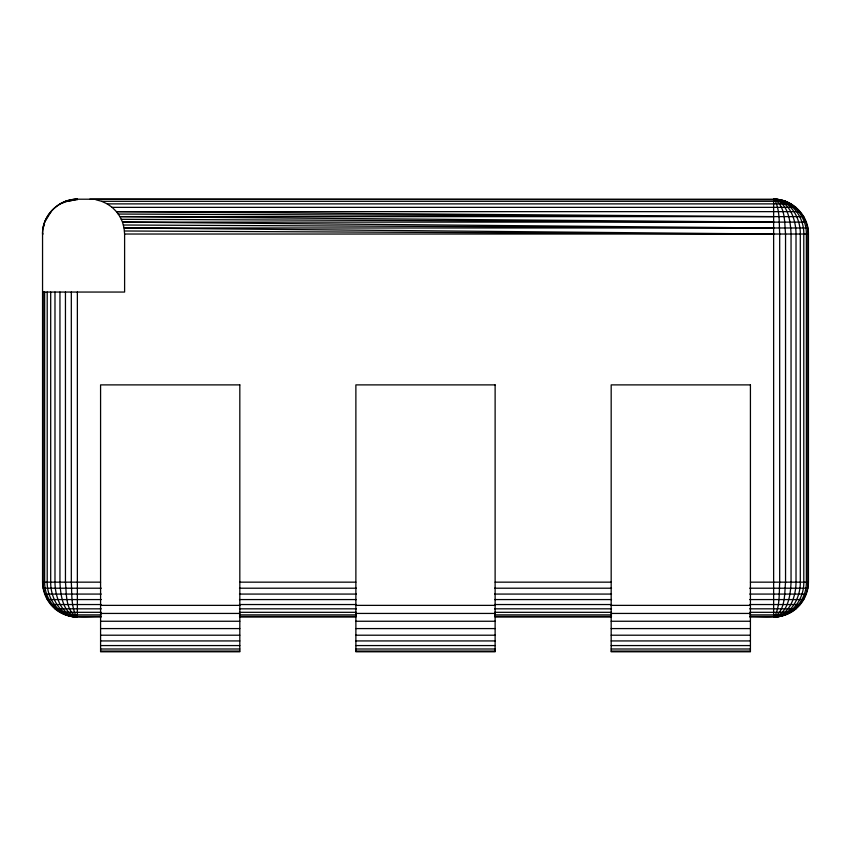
<?xml version="1.0" encoding="UTF-8"?>
<svg xmlns="http://www.w3.org/2000/svg" width="851" height="851" viewBox="0 0 851 851"><rect width="100%" height="100%" fill="white"/><g stroke="black" fill="none" stroke-linecap="round" stroke-linejoin="round"><path stroke-width="1.28" d="M749.763 616.975C765.187 616.571 783.282 620.039 796.015 608.827C803.759 602.242 808.376 592.328 808.45 582.158L808.45 234.025C808.769 215.409 792.249 198.889 773.633 199.208L77.367 199.208C58.772 198.879 42.135 215.399 42.55 234.025L42.55 582.158C42.624 592.328 47.241 602.242 54.985 608.827C67.718 620.039 85.813 616.571 101.237 616.975M77.367 199.74L77.367 199.208C58.825 199.187 42.231 215.377 42.55 234.025L43.082 234.025M44.529 224.462L43.082 227.983M51.103 211.644L44.646 222.122M76.313 199.74L77.367 199.208L71.686 199.74L59.953 203.878M773.633 616.975L774.687 616.443C780.037 606.04 779.037 593.551 779.686 582.158L779.686 234.025C779.037 222.632 780.037 210.144 774.687 199.74L773.633 199.208L773.633 616.975C792.164 617.262 808.269 600.572 807.918 582.158L807.918 234.025C808.269 215.611 792.164 198.921 773.633 199.208C785.707 204.974 784.409 222.568 785.547 234.025L785.547 582.158C784.409 593.626 785.707 611.22 773.633 616.975C791.919 617.156 806.737 599.976 806.354 582.158L806.354 234.025C806.737 216.218 791.919 199.028 773.633 199.208C788.377 202.378 790.494 221.505 791.047 234.025L791.047 582.158C790.494 594.679 788.377 613.805 773.633 616.975C791.504 616.901 804.195 598.998 803.791 582.158L803.791 234.025C804.195 217.196 791.504 199.283 773.633 199.208C789.919 200.74 796.004 220.015 796.015 234.025L796.015 582.158C796.004 596.168 789.919 615.443 773.633 616.975C790.877 616.39 800.61 597.689 800.302 582.158L800.302 234.025C800.61 218.494 790.877 199.794 773.633 199.208M71.59 200.528L73.473 199.74L71.314 199.74M68.24 201.315L77.367 199.208L75.345 199.559M67.048 201.315L77.367 199.208L74.771 199.559M89.791 199.208L779.686 199.74M65.453 201.315L66.176 201.315M95.833 199.74L101.705 201.315L785.547 201.315M101.705 201.315L107.205 203.878L791.047 203.878M107.205 203.878L112.172 207.357L796.015 207.357M800.302 211.644L116.459 211.644L112.172 207.357M803.791 216.622L119.938 216.622L116.459 211.644L773.633 216.622L118.31 214.058M806.354 222.122L122.512 222.122L119.938 216.622L773.633 222.122L121.342 219.313M807.918 227.983L124.076 227.983L122.512 222.122L773.633 227.983L123.416 225.015M124.469 230.993L773.633 234.025L124.076 227.983L124.608 234.025L808.45 234.025M42.55 292.053L124.608 292.053L124.608 234.025M42.55 582.158L100.578 582.158M239.822 582.158L355.878 582.158M495.122 582.158L611.178 582.158M750.422 582.158L808.45 582.158M43.082 588.211L101.28 588.211M239.471 588.211L356.409 588.211M494.591 588.211L611.529 588.211M749.72 588.211L807.918 588.211M44.646 594.072L101.28 594.072M239.471 594.072L356.409 594.072M494.591 594.072L611.529 594.072M749.72 594.072L806.354 594.072M47.209 599.572L101.28 599.572M239.471 599.572L356.409 599.572M494.591 599.572L611.529 599.572M749.72 599.572L803.791 599.572M50.698 604.54L101.28 604.54M239.471 604.54L356.409 604.54M494.591 604.54L611.529 604.54M749.72 604.54L800.302 604.54M100.578 605.369L239.822 605.369M355.878 605.369L495.122 605.369M611.178 605.369L750.422 605.369M54.985 608.827L101.28 608.827M239.471 608.827L356.409 608.827M494.591 608.827L611.529 608.827M749.72 608.827L796.015 608.827M59.953 612.316L101.28 612.316M239.471 612.316L356.409 612.316M494.591 612.316L611.529 612.316M749.72 612.316L791.047 612.316M100.578 613.433L239.822 613.433M355.878 613.433L495.122 613.433M611.178 613.433L750.422 613.433M65.453 614.879L101.28 614.879M239.471 614.879L356.409 614.879M494.591 614.879L611.529 614.879M749.72 614.879L785.547 614.879M71.314 616.443L101.28 616.443M239.471 616.443L356.409 616.443M494.591 616.443L611.529 616.443M749.72 616.443L779.686 616.443M239.822 616.975L355.878 616.975M495.122 616.975L611.178 616.975M100.578 621.251L239.822 621.251M355.878 621.251L495.122 621.251M611.178 621.251L750.422 621.251M100.578 628.581L239.822 628.581M355.878 628.581L495.122 628.581M611.178 628.581L750.422 628.581M100.578 635.208L239.822 635.208M355.878 635.208L495.122 635.208M611.178 635.208L750.422 635.208M100.578 640.931L239.822 640.931M355.878 640.931L495.122 640.931M611.178 640.931L750.422 640.931M100.578 645.569L239.822 645.569M355.878 645.569L495.122 645.569M611.178 645.569L750.422 645.569M100.578 648.994L239.822 648.994M355.878 648.994L495.122 648.994M611.178 648.994L750.422 648.994M100.578 651.079L239.822 651.079M355.878 651.079L495.122 651.079M611.178 651.079L750.422 651.079M77.367 292.053L77.367 616.975C58.836 617.262 42.731 600.572 43.082 582.158L43.082 292.053M71.314 292.053L71.314 582.158C71.963 593.551 70.963 606.04 76.313 616.443L77.367 616.975C59.081 617.156 44.263 599.976 44.646 582.158L44.646 292.053M65.453 292.053L65.453 582.158C66.591 593.626 65.293 611.22 77.367 616.975C59.496 616.901 46.805 598.998 47.209 582.158L47.209 292.053M59.953 292.053L59.953 582.158C60.506 594.679 62.623 613.805 77.367 616.975C60.123 616.39 50.39 597.689 50.698 582.158L50.698 292.053M77.367 616.975C61.081 615.443 54.996 596.168 54.985 582.158L54.985 292.053M239.822 384.886L100.578 384.886L100.578 651.792L239.822 651.792L239.822 384.886M495.122 384.886L355.878 384.886L355.878 651.792L495.122 651.792L495.122 384.886M750.422 384.886L611.178 384.886L611.178 651.792L750.422 651.792L750.422 384.886"/></g></svg>
